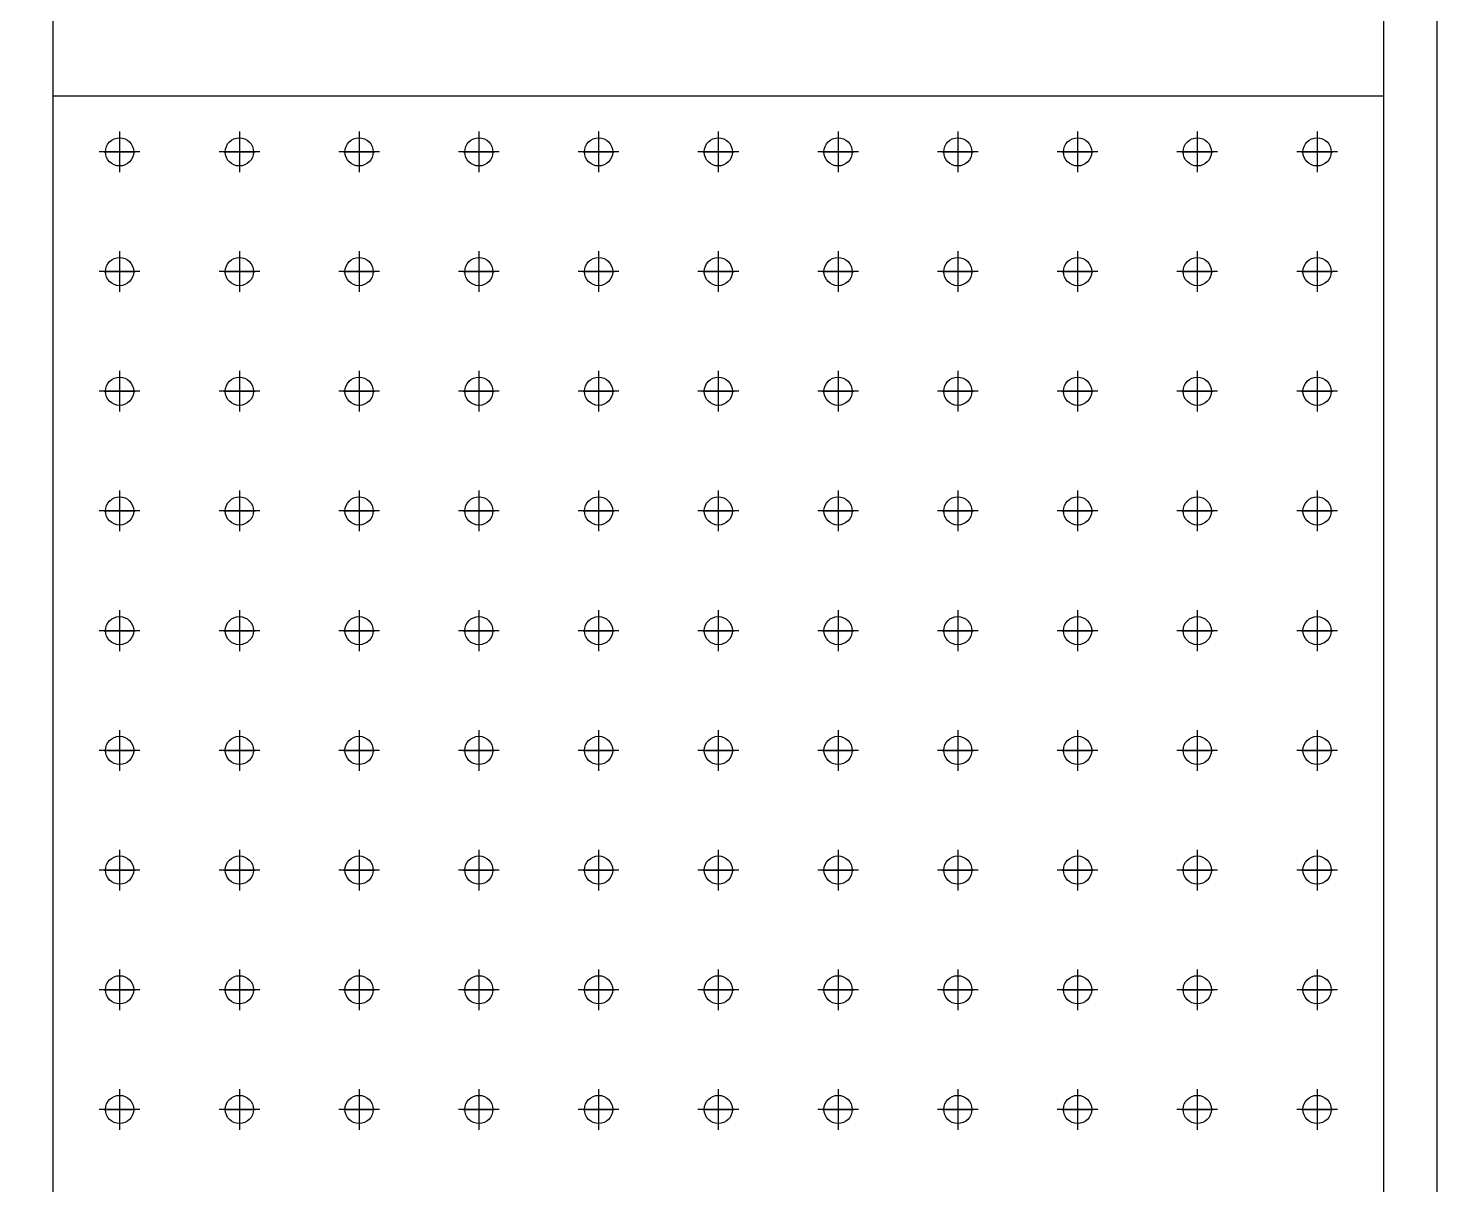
# Model space of a CAD drawing. Header units: millimetres. Extents: x 0 to 25222, y 0 to 17836.
# Drawn here: x 9319 to 10378, y 12459 to 13329 of the extents above; entities that cross this region are included whole.
import ezdxf

# ---------------------------------------------------------------- set-up
doc = ezdxf.new("R2010")
doc.units = ezdxf.units.MM
doc.linetypes.add('CENTER', pattern=[2, 1.25, -0.25, 0.25, -0.25])
doc.layers.add('CENTER', color=1, linetype='CENTER')

msp = doc.modelspace()

# ---------------------------------------------------------------- linework, layer by layer
at = {"color": 3}
for p, q in [((9338.1, 11568), (9338.1, 15688)), ((10338.1, 13278), (9338.1, 13278))]:
    msp.add_line(p, q, dxfattribs=at)
for points in [[(3078.1, 11528), (3078.1, 15728), (10378.1, 15728), (10378.1, 11528)], [(3118.1, 11568), (3118.1, 15688), (10338.1, 15688), (10338.1, 11568)]]:
    msp.add_lwpolyline(points, close=True, dxfattribs=at)
for centre in [(9388.1, 13236.1), (9478.1, 13236.1), (9568.1, 13236.1), (9658.1, 13236.1), (9748.1, 13236.1), (9838.1, 13236.1), (9928.1, 13236.1), (10018.1, 13236.1), (10108.1, 13236.1), (10198.1, 13236.1), (10288.1, 13236.1), (9388.1, 13146.1), (9478.1, 13146.1), (9568.1, 13146.1), (9658.1, 13146.1), (9748.1, 13146.1), (9838.1, 13146.1), (9928.1, 13146.1), (10018.1, 13146.1), (10108.1, 13146.1), (10198.1, 13146.1), (10288.1, 13146.1), (9388.1, 13056.1), (9478.1, 13056.1), (9568.1, 13056.1), (9658.1, 13056.1), (9748.1, 13056.1), (9838.1, 13056.1), (9928.1, 13056.1), (10018.1, 13056.1), (10108.1, 13056.1), (10198.1, 13056.1), (10288.1, 13056.1), (9388.1, 12966.1), (9478.1, 12966.1), (9568.1, 12966.1), (9658.1, 12966.1), (9748.1, 12966.1), (9838.1, 12966.1), (9928.1, 12966.1), (10018.1, 12966.1), (10108.1, 12966.1), (10198.1, 12966.1), (10288.1, 12966.1), (9388.1, 12876.1), (9478.1, 12876.1), (9568.1, 12876.1), (9658.1, 12876.1), (9748.1, 12876.1), (9838.1, 12876.1), (9928.1, 12876.1), (10018.1, 12876.1), (10108.1, 12876.1), (10198.1, 12876.1), (10288.1, 12876.1), (9388.1, 12786.1), (9478.1, 12786.1), (9568.1, 12786.1), (9658.1, 12786.1), (9748.1, 12786.1), (9838.1, 12786.1), (9928.1, 12786.1), (10018.1, 12786.1), (10108.1, 12786.1), (10198.1, 12786.1), (10288.1, 12786.1), (9388.1, 12696.1), (9478.1, 12696.1), (9568.1, 12696.1), (9658.1, 12696.1), (9748.1, 12696.1), (9838.1, 12696.1), (9928.1, 12696.1), (10018.1, 12696.1), (10108.1, 12696.1), (10198.1, 12696.1), (10288.1, 12696.1), (9388.1, 12606.1), (9478.1, 12606.1), (9568.1, 12606.1), (9658.1, 12606.1), (9748.1, 12606.1), (9838.1, 12606.1), (9928.1, 12606.1), (10018.1, 12606.1), (10108.1, 12606.1), (10198.1, 12606.1), (10288.1, 12606.1), (9388.1, 12516.1), (9478.1, 12516.1), (9568.1, 12516.1), (9658.1, 12516.1), (9748.1, 12516.1), (9838.1, 12516.1), (9928.1, 12516.1), (10018.1, 12516.1), (10108.1, 12516.1), (10198.1, 12516.1), (10288.1, 12516.1)]:
    msp.add_circle(centre, 10.6)
at = {"layer": 'CENTER', "linetype": 'CENTER', "ltscale": 50}
for p, q in [((9388.1, 13251.4), (9388.1, 13220.8)), ((9388.1, 13247.9), (9388.1, 13224.3)), ((9478.1, 13251.4), (9478.1, 13220.8)), ((9478.1, 13247.9), (9478.1, 13224.3)), ((9568.1, 13251.4), (9568.1, 13220.8)), ((9568.1, 13247.9), (9568.1, 13224.3)), ((9658.1, 13251.4), (9658.1, 13220.8)), ((9658.1, 13247.9), (9658.1, 13224.3)), ((9748.1, 13251.4), (9748.1, 13220.8)), ((9748.1, 13247.9), (9748.1, 13224.3)), ((9838.1, 13251.4), (9838.1, 13220.8)), ((9838.1, 13247.9), (9838.1, 13224.3)), ((9928.1, 13251.4), (9928.1, 13220.8)), ((9928.1, 13247.9), (9928.1, 13224.3)), ((10018.1, 13251.4), (10018.1, 13220.8)), ((10018.1, 13247.9), (10018.1, 13224.3)), ((10108.1, 13251.4), (10108.1, 13220.8)), ((10108.1, 13247.9), (10108.1, 13224.3)), ((10198.1, 13251.4), (10198.1, 13220.8)), ((10198.1, 13247.9), (10198.1, 13224.3)), ((10288.1, 13251.4), (10288.1, 13220.8)), ((10288.1, 13247.9), (10288.1, 13224.3)), ((9403.4, 13236.1), (9372.8, 13236.1)), ((9376.4, 13236.1), (9399.9, 13236.1)), ((9399.9, 13236.1), (9376.4, 13236.1)), ((9376.4, 13236.1), (9399.9, 13236.1)), ((9493.4, 13236.1), (9462.8, 13236.1)), ((9466.4, 13236.1), (9489.9, 13236.1)), ((9489.9, 13236.1), (9466.4, 13236.1)), ((9466.4, 13236.1), (9489.9, 13236.1)), ((9583.4, 13236.1), (9552.8, 13236.1)), ((9556.4, 13236.1), (9579.9, 13236.1)), ((9579.9, 13236.1), (9556.4, 13236.1)), ((9556.4, 13236.1), (9579.9, 13236.1)), ((9673.4, 13236.1), (9642.8, 13236.1)), ((9646.4, 13236.1), (9669.9, 13236.1)), ((9669.9, 13236.1), (9646.4, 13236.1)), ((9646.4, 13236.1), (9669.9, 13236.1)), ((9763.4, 13236.1), (9732.8, 13236.1)), ((9736.4, 13236.1), (9759.9, 13236.1)), ((9759.9, 13236.1), (9736.4, 13236.1)), ((9736.4, 13236.1), (9759.9, 13236.1)), ((9853.4, 13236.1), (9822.8, 13236.1)), ((9826.4, 13236.1), (9849.9, 13236.1)), ((9849.9, 13236.1), (9826.4, 13236.1)), ((9826.4, 13236.1), (9849.9, 13236.1)), ((9943.4, 13236.1), (9912.8, 13236.1)), ((9916.4, 13236.1), (9939.9, 13236.1)), ((9939.9, 13236.1), (9916.4, 13236.1)), ((9916.4, 13236.1), (9939.9, 13236.1)), ((10033.4, 13236.1), (10002.8, 13236.1)), ((10006.4, 13236.1), (10029.9, 13236.1)), ((10029.9, 13236.1), (10006.4, 13236.1)), ((10006.4, 13236.1), (10029.9, 13236.1)), ((10123.4, 13236.1), (10092.8, 13236.1)), ((10096.4, 13236.1), (10119.9, 13236.1)), ((10119.9, 13236.1), (10096.4, 13236.1)), ((10096.4, 13236.1), (10119.9, 13236.1)), ((10213.4, 13236.1), (10182.8, 13236.1)), ((10186.4, 13236.1), (10209.9, 13236.1)), ((10209.9, 13236.1), (10186.4, 13236.1)), ((10186.4, 13236.1), (10209.9, 13236.1)), ((10303.4, 13236.1), (10272.8, 13236.1)), ((10276.4, 13236.1), (10299.9, 13236.1)), ((10299.9, 13236.1), (10276.4, 13236.1)), ((10276.4, 13236.1), (10299.9, 13236.1)), ((9388.1, 13161.4), (9388.1, 13130.8)), ((9478.1, 13161.4), (9478.1, 13130.8)), ((9568.1, 13161.4), (9568.1, 13130.8)), ((9658.1, 13161.4), (9658.1, 13130.8)), ((9748.1, 13161.4), (9748.1, 13130.8)), ((9838.1, 13161.4), (9838.1, 13130.8)), ((9928.1, 13161.4), (9928.1, 13130.8)), ((10018.1, 13161.4), (10018.1, 13130.8)), ((10108.1, 13161.4), (10108.1, 13130.8)), ((10198.1, 13161.4), (10198.1, 13130.8)), ((10288.1, 13161.4), (10288.1, 13130.8)), ((9388.1, 13157.9), (9388.1, 13134.3)), ((9478.1, 13157.9), (9478.1, 13134.3)), ((9568.1, 13157.9), (9568.1, 13134.3)), ((9658.1, 13157.9), (9658.1, 13134.3)), ((9748.1, 13157.9), (9748.1, 13134.3)), ((9838.1, 13157.9), (9838.1, 13134.3)), ((9928.1, 13157.9), (9928.1, 13134.3)), ((10018.1, 13157.9), (10018.1, 13134.3)), ((10108.1, 13157.9), (10108.1, 13134.3)), ((10198.1, 13157.9), (10198.1, 13134.3)), ((10288.1, 13157.9), (10288.1, 13134.3)), ((9403.4, 13146.1), (9372.8, 13146.1)), ((9376.4, 13146.1), (9399.9, 13146.1)), ((9399.9, 13146.1), (9376.4, 13146.1)), ((9376.4, 13146.1), (9399.9, 13146.1)), ((9493.4, 13146.1), (9462.8, 13146.1)), ((9466.4, 13146.1), (9489.9, 13146.1)), ((9489.9, 13146.1), (9466.4, 13146.1)), ((9466.4, 13146.1), (9489.9, 13146.1)), ((9583.4, 13146.1), (9552.8, 13146.1)), ((9556.4, 13146.1), (9579.9, 13146.1)), ((9579.9, 13146.1), (9556.4, 13146.1)), ((9556.4, 13146.1), (9579.9, 13146.1)), ((9673.4, 13146.1), (9642.8, 13146.1)), ((9646.4, 13146.1), (9669.9, 13146.1)), ((9669.9, 13146.1), (9646.4, 13146.1)), ((9646.4, 13146.1), (9669.9, 13146.1)), ((9763.4, 13146.1), (9732.8, 13146.1)), ((9736.4, 13146.1), (9759.9, 13146.1)), ((9759.9, 13146.1), (9736.4, 13146.1)), ((9736.4, 13146.1), (9759.9, 13146.1)), ((9853.4, 13146.1), (9822.8, 13146.1)), ((9826.4, 13146.1), (9849.9, 13146.1)), ((9849.9, 13146.1), (9826.4, 13146.1)), ((9826.4, 13146.1), (9849.9, 13146.1)), ((9943.4, 13146.1), (9912.8, 13146.1)), ((9916.4, 13146.1), (9939.9, 13146.1)), ((9939.9, 13146.1), (9916.4, 13146.1)), ((9916.4, 13146.1), (9939.9, 13146.1)), ((10033.4, 13146.1), (10002.8, 13146.1)), ((10006.4, 13146.1), (10029.9, 13146.1)), ((10029.9, 13146.1), (10006.4, 13146.1)), ((10006.4, 13146.1), (10029.9, 13146.1)), ((10123.4, 13146.1), (10092.8, 13146.1)), ((10096.4, 13146.1), (10119.9, 13146.1)), ((10119.9, 13146.1), (10096.4, 13146.1)), ((10096.4, 13146.1), (10119.9, 13146.1)), ((10213.4, 13146.1), (10182.8, 13146.1)), ((10186.4, 13146.1), (10209.9, 13146.1)), ((10209.9, 13146.1), (10186.4, 13146.1)), ((10186.4, 13146.1), (10209.9, 13146.1)), ((10303.4, 13146.1), (10272.8, 13146.1)), ((10276.4, 13146.1), (10299.9, 13146.1)), ((10299.9, 13146.1), (10276.4, 13146.1)), ((10276.4, 13146.1), (10299.9, 13146.1)), ((9388.1, 13071.4), (9388.1, 13040.8)), ((9388.1, 13067.9), (9388.1, 13044.3)), ((9478.1, 13071.4), (9478.1, 13040.8)), ((9478.1, 13067.9), (9478.1, 13044.3)), ((9568.1, 13071.4), (9568.1, 13040.8)), ((9568.1, 13067.9), (9568.1, 13044.3)), ((9658.1, 13071.4), (9658.1, 13040.8)), ((9658.1, 13067.9), (9658.1, 13044.3)), ((9748.1, 13071.4), (9748.1, 13040.8)), ((9748.1, 13067.9), (9748.1, 13044.3)), ((9838.1, 13071.4), (9838.1, 13040.8)), ((9838.1, 13067.9), (9838.1, 13044.3)), ((9928.1, 13071.4), (9928.1, 13040.8)), ((9928.1, 13067.9), (9928.1, 13044.3)), ((10018.1, 13071.4), (10018.1, 13040.8)), ((10018.1, 13067.9), (10018.1, 13044.3)), ((10108.1, 13071.4), (10108.1, 13040.8)), ((10108.1, 13067.9), (10108.1, 13044.3)), ((10198.1, 13071.4), (10198.1, 13040.8)), ((10198.1, 13067.9), (10198.1, 13044.3)), ((10288.1, 13071.4), (10288.1, 13040.8)), ((10288.1, 13067.9), (10288.1, 13044.3)), ((9403.4, 13056.1), (9372.8, 13056.1)), ((9376.4, 13056.1), (9399.9, 13056.1)), ((9399.9, 13056.1), (9376.4, 13056.1)), ((9376.4, 13056.1), (9399.9, 13056.1)), ((9493.4, 13056.1), (9462.8, 13056.1)), ((9466.4, 13056.1), (9489.9, 13056.1)), ((9489.9, 13056.1), (9466.4, 13056.1)), ((9466.4, 13056.1), (9489.9, 13056.1)), ((9583.4, 13056.1), (9552.8, 13056.1)), ((9556.4, 13056.1), (9579.9, 13056.1)), ((9579.9, 13056.1), (9556.4, 13056.1)), ((9556.4, 13056.1), (9579.9, 13056.1)), ((9673.4, 13056.1), (9642.8, 13056.1)), ((9646.4, 13056.1), (9669.9, 13056.1)), ((9669.9, 13056.1), (9646.4, 13056.1)), ((9646.4, 13056.1), (9669.9, 13056.1)), ((9763.4, 13056.1), (9732.8, 13056.1)), ((9736.4, 13056.1), (9759.9, 13056.1)), ((9759.9, 13056.1), (9736.4, 13056.1)), ((9736.4, 13056.1), (9759.9, 13056.1)), ((9853.4, 13056.1), (9822.8, 13056.1)), ((9826.4, 13056.1), (9849.9, 13056.1)), ((9849.9, 13056.1), (9826.4, 13056.1)), ((9826.4, 13056.1), (9849.9, 13056.1)), ((9943.4, 13056.1), (9912.8, 13056.1)), ((9916.4, 13056.1), (9939.9, 13056.1)), ((9939.9, 13056.1), (9916.4, 13056.1)), ((9916.4, 13056.1), (9939.9, 13056.1)), ((10033.4, 13056.1), (10002.8, 13056.1)), ((10006.4, 13056.1), (10029.9, 13056.1)), ((10029.9, 13056.1), (10006.4, 13056.1)), ((10006.4, 13056.1), (10029.9, 13056.1)), ((10123.4, 13056.1), (10092.8, 13056.1)), ((10096.4, 13056.1), (10119.9, 13056.1)), ((10119.9, 13056.1), (10096.4, 13056.1)), ((10096.4, 13056.1), (10119.9, 13056.1)), ((10213.4, 13056.1), (10182.8, 13056.1)), ((10186.4, 13056.1), (10209.9, 13056.1)), ((10209.9, 13056.1), (10186.4, 13056.1)), ((10186.4, 13056.1), (10209.9, 13056.1)), ((10303.4, 13056.1), (10272.8, 13056.1)), ((10276.4, 13056.1), (10299.9, 13056.1)), ((10299.9, 13056.1), (10276.4, 13056.1)), ((10276.4, 13056.1), (10299.9, 13056.1)), ((9388.1, 12981.4), (9388.1, 12950.8)), ((9478.1, 12981.4), (9478.1, 12950.8)), ((9568.1, 12981.4), (9568.1, 12950.8)), ((9658.1, 12981.4), (9658.1, 12950.8)), ((9748.1, 12981.4), (9748.1, 12950.8)), ((9838.1, 12981.4), (9838.1, 12950.8)), ((9928.1, 12981.4), (9928.1, 12950.8)), ((10018.1, 12981.4), (10018.1, 12950.8)), ((10108.1, 12981.4), (10108.1, 12950.8)), ((10198.1, 12981.4), (10198.1, 12950.8)), ((10288.1, 12981.4), (10288.1, 12950.8)), ((9388.1, 12977.9), (9388.1, 12954.3)), ((9478.1, 12977.9), (9478.1, 12954.3)), ((9568.1, 12977.9), (9568.1, 12954.3)), ((9658.1, 12977.9), (9658.1, 12954.3)), ((9748.1, 12977.9), (9748.1, 12954.3)), ((9838.1, 12977.9), (9838.1, 12954.3)), ((9928.1, 12977.9), (9928.1, 12954.3)), ((10018.1, 12977.9), (10018.1, 12954.3)), ((10108.1, 12977.9), (10108.1, 12954.3)), ((10198.1, 12977.9), (10198.1, 12954.3)), ((10288.1, 12977.9), (10288.1, 12954.3)), ((9403.4, 12966.1), (9372.8, 12966.1)), ((9376.4, 12966.1), (9399.9, 12966.1)), ((9399.9, 12966.1), (9376.4, 12966.1)), ((9376.4, 12966.1), (9399.9, 12966.1)), ((9493.4, 12966.1), (9462.8, 12966.1)), ((9466.4, 12966.1), (9489.9, 12966.1)), ((9489.9, 12966.1), (9466.4, 12966.1)), ((9466.4, 12966.1), (9489.9, 12966.1)), ((9583.4, 12966.1), (9552.8, 12966.1)), ((9556.4, 12966.1), (9579.9, 12966.1)), ((9579.9, 12966.1), (9556.4, 12966.1)), ((9556.4, 12966.1), (9579.9, 12966.1)), ((9673.4, 12966.1), (9642.8, 12966.1)), ((9646.4, 12966.1), (9669.9, 12966.1)), ((9669.9, 12966.1), (9646.4, 12966.1)), ((9646.4, 12966.1), (9669.9, 12966.1)), ((9763.4, 12966.1), (9732.8, 12966.1)), ((9736.4, 12966.1), (9759.9, 12966.1)), ((9759.9, 12966.1), (9736.4, 12966.1)), ((9736.4, 12966.1), (9759.9, 12966.1)), ((9853.4, 12966.1), (9822.8, 12966.1)), ((9826.4, 12966.1), (9849.9, 12966.1)), ((9849.9, 12966.1), (9826.4, 12966.1)), ((9826.4, 12966.1), (9849.9, 12966.1)), ((9943.4, 12966.1), (9912.8, 12966.1)), ((9916.4, 12966.1), (9939.9, 12966.1)), ((9939.9, 12966.1), (9916.4, 12966.1)), ((9916.4, 12966.1), (9939.9, 12966.1)), ((10033.4, 12966.1), (10002.8, 12966.1)), ((10006.4, 12966.1), (10029.9, 12966.1)), ((10029.9, 12966.1), (10006.4, 12966.1)), ((10006.4, 12966.1), (10029.9, 12966.1)), ((10123.4, 12966.1), (10092.8, 12966.1)), ((10096.4, 12966.1), (10119.9, 12966.1)), ((10119.9, 12966.1), (10096.4, 12966.1)), ((10096.4, 12966.1), (10119.9, 12966.1)), ((10213.4, 12966.1), (10182.8, 12966.1)), ((10186.4, 12966.1), (10209.9, 12966.1)), ((10209.9, 12966.1), (10186.4, 12966.1)), ((10186.4, 12966.1), (10209.9, 12966.1)), ((10303.4, 12966.1), (10272.8, 12966.1)), ((10276.4, 12966.1), (10299.9, 12966.1)), ((10299.9, 12966.1), (10276.4, 12966.1)), ((10276.4, 12966.1), (10299.9, 12966.1)), ((9388.1, 12891.4), (9388.1, 12860.8)), ((9388.1, 12887.9), (9388.1, 12864.3)), ((9478.1, 12891.4), (9478.1, 12860.8)), ((9478.1, 12887.9), (9478.1, 12864.3)), ((9568.1, 12891.4), (9568.1, 12860.8)), ((9568.1, 12887.9), (9568.1, 12864.3)), ((9658.1, 12891.4), (9658.1, 12860.8)), ((9658.1, 12887.9), (9658.1, 12864.3)), ((9748.1, 12891.4), (9748.1, 12860.8)), ((9748.1, 12887.9), (9748.1, 12864.3)), ((9838.1, 12891.4), (9838.1, 12860.8)), ((9838.1, 12887.9), (9838.1, 12864.3)), ((9928.1, 12891.4), (9928.1, 12860.8)), ((9928.1, 12887.9), (9928.1, 12864.3)), ((10018.1, 12891.4), (10018.1, 12860.8)), ((10018.1, 12887.9), (10018.1, 12864.3)), ((10108.1, 12891.4), (10108.1, 12860.8)), ((10108.1, 12887.9), (10108.1, 12864.3)), ((10198.1, 12891.4), (10198.1, 12860.8)), ((10198.1, 12887.9), (10198.1, 12864.3)), ((10288.1, 12891.4), (10288.1, 12860.8)), ((10288.1, 12887.9), (10288.1, 12864.3)), ((9403.4, 12876.1), (9372.8, 12876.1)), ((9376.4, 12876.1), (9399.9, 12876.1)), ((9399.9, 12876.1), (9376.4, 12876.1)), ((9376.4, 12876.1), (9399.9, 12876.1)), ((9493.4, 12876.1), (9462.8, 12876.1)), ((9466.4, 12876.1), (9489.9, 12876.1)), ((9489.9, 12876.1), (9466.4, 12876.1)), ((9466.4, 12876.1), (9489.9, 12876.1)), ((9583.4, 12876.1), (9552.8, 12876.1)), ((9556.4, 12876.1), (9579.9, 12876.1)), ((9579.9, 12876.1), (9556.4, 12876.1)), ((9556.4, 12876.1), (9579.9, 12876.1)), ((9673.4, 12876.1), (9642.8, 12876.1)), ((9646.4, 12876.1), (9669.9, 12876.1)), ((9669.9, 12876.1), (9646.4, 12876.1)), ((9646.4, 12876.1), (9669.9, 12876.1)), ((9763.4, 12876.1), (9732.8, 12876.1)), ((9736.4, 12876.1), (9759.9, 12876.1)), ((9759.9, 12876.1), (9736.4, 12876.1)), ((9736.4, 12876.1), (9759.9, 12876.1)), ((9853.4, 12876.1), (9822.8, 12876.1)), ((9826.4, 12876.1), (9849.9, 12876.1)), ((9849.9, 12876.1), (9826.4, 12876.1)), ((9826.4, 12876.1), (9849.9, 12876.1)), ((9943.4, 12876.1), (9912.8, 12876.1)), ((9916.4, 12876.1), (9939.9, 12876.1)), ((9939.9, 12876.1), (9916.4, 12876.1)), ((9916.4, 12876.1), (9939.9, 12876.1)), ((10033.4, 12876.1), (10002.8, 12876.1)), ((10006.4, 12876.1), (10029.9, 12876.1)), ((10029.9, 12876.1), (10006.4, 12876.1)), ((10006.4, 12876.1), (10029.9, 12876.1)), ((10123.4, 12876.1), (10092.8, 12876.1)), ((10096.4, 12876.1), (10119.9, 12876.1)), ((10119.9, 12876.1), (10096.4, 12876.1)), ((10096.4, 12876.1), (10119.9, 12876.1)), ((10213.4, 12876.1), (10182.8, 12876.1)), ((10186.4, 12876.1), (10209.9, 12876.1)), ((10209.9, 12876.1), (10186.4, 12876.1)), ((10186.4, 12876.1), (10209.9, 12876.1)), ((10303.4, 12876.1), (10272.8, 12876.1)), ((10276.4, 12876.1), (10299.9, 12876.1)), ((10299.9, 12876.1), (10276.4, 12876.1)), ((10276.4, 12876.1), (10299.9, 12876.1)), ((9388.1, 12801.4), (9388.1, 12770.8)), ((9478.1, 12801.4), (9478.1, 12770.8)), ((9568.1, 12801.4), (9568.1, 12770.8)), ((9658.1, 12801.4), (9658.1, 12770.8)), ((9748.1, 12801.4), (9748.1, 12770.8)), ((9838.1, 12801.4), (9838.1, 12770.8)), ((9928.1, 12801.4), (9928.1, 12770.8)), ((10018.1, 12801.4), (10018.1, 12770.8)), ((10108.1, 12801.4), (10108.1, 12770.8)), ((10198.1, 12801.4), (10198.1, 12770.8)), ((10288.1, 12801.4), (10288.1, 12770.8)), ((9388.1, 12797.9), (9388.1, 12774.3)), ((9478.1, 12797.9), (9478.1, 12774.3)), ((9568.1, 12797.9), (9568.1, 12774.3)), ((9658.1, 12797.9), (9658.1, 12774.3)), ((9748.1, 12797.9), (9748.1, 12774.3)), ((9838.1, 12797.9), (9838.1, 12774.3)), ((9928.1, 12797.9), (9928.1, 12774.3)), ((10018.1, 12797.9), (10018.1, 12774.3)), ((10108.1, 12797.9), (10108.1, 12774.3)), ((10198.1, 12797.9), (10198.1, 12774.3)), ((10288.1, 12797.9), (10288.1, 12774.3)), ((9403.4, 12786.1), (9372.8, 12786.1)), ((9376.4, 12786.1), (9399.9, 12786.1)), ((9399.9, 12786.1), (9376.4, 12786.1)), ((9376.4, 12786.1), (9399.9, 12786.1)), ((9493.4, 12786.1), (9462.8, 12786.1)), ((9466.4, 12786.1), (9489.9, 12786.1)), ((9489.9, 12786.1), (9466.4, 12786.1)), ((9466.4, 12786.1), (9489.9, 12786.1)), ((9583.4, 12786.1), (9552.8, 12786.1)), ((9556.4, 12786.1), (9579.9, 12786.1)), ((9579.9, 12786.1), (9556.4, 12786.1)), ((9556.4, 12786.1), (9579.9, 12786.1)), ((9673.4, 12786.1), (9642.8, 12786.1)), ((9646.4, 12786.1), (9669.9, 12786.1)), ((9669.9, 12786.1), (9646.4, 12786.1)), ((9646.4, 12786.1), (9669.9, 12786.1)), ((9763.4, 12786.1), (9732.8, 12786.1)), ((9736.4, 12786.1), (9759.9, 12786.1)), ((9759.9, 12786.1), (9736.4, 12786.1)), ((9736.4, 12786.1), (9759.9, 12786.1)), ((9853.4, 12786.1), (9822.8, 12786.1)), ((9826.4, 12786.1), (9849.9, 12786.1)), ((9849.9, 12786.1), (9826.4, 12786.1)), ((9826.4, 12786.1), (9849.9, 12786.1)), ((9943.4, 12786.1), (9912.8, 12786.1)), ((9916.4, 12786.1), (9939.9, 12786.1)), ((9939.9, 12786.1), (9916.4, 12786.1)), ((9916.4, 12786.1), (9939.9, 12786.1)), ((10033.4, 12786.1), (10002.8, 12786.1)), ((10006.4, 12786.1), (10029.9, 12786.1)), ((10029.9, 12786.1), (10006.4, 12786.1)), ((10006.4, 12786.1), (10029.9, 12786.1)), ((10123.4, 12786.1), (10092.8, 12786.1)), ((10096.4, 12786.1), (10119.9, 12786.1)), ((10119.9, 12786.1), (10096.4, 12786.1)), ((10096.4, 12786.1), (10119.9, 12786.1)), ((10213.4, 12786.1), (10182.8, 12786.1)), ((10186.4, 12786.1), (10209.9, 12786.1)), ((10209.9, 12786.1), (10186.4, 12786.1)), ((10186.4, 12786.1), (10209.9, 12786.1)), ((10303.4, 12786.1), (10272.8, 12786.1)), ((10276.4, 12786.1), (10299.9, 12786.1)), ((10299.9, 12786.1), (10276.4, 12786.1)), ((10276.4, 12786.1), (10299.9, 12786.1)), ((9388.1, 12711.4), (9388.1, 12680.8)), ((9388.1, 12707.9), (9388.1, 12684.3)), ((9478.1, 12711.4), (9478.1, 12680.8)), ((9478.1, 12707.9), (9478.1, 12684.3)), ((9568.1, 12711.4), (9568.1, 12680.8)), ((9568.1, 12707.9), (9568.1, 12684.3)), ((9658.1, 12711.4), (9658.1, 12680.8)), ((9658.1, 12707.9), (9658.1, 12684.3)), ((9748.1, 12711.4), (9748.1, 12680.8)), ((9748.1, 12707.9), (9748.1, 12684.3)), ((9838.1, 12711.4), (9838.1, 12680.8)), ((9838.1, 12707.9), (9838.1, 12684.3)), ((9928.1, 12711.4), (9928.1, 12680.8)), ((9928.1, 12707.9), (9928.1, 12684.3)), ((10018.1, 12711.4), (10018.1, 12680.8)), ((10018.1, 12707.9), (10018.1, 12684.3)), ((10108.1, 12711.4), (10108.1, 12680.8)), ((10108.1, 12707.9), (10108.1, 12684.3)), ((10198.1, 12711.4), (10198.1, 12680.8)), ((10198.1, 12707.9), (10198.1, 12684.3)), ((10288.1, 12711.4), (10288.1, 12680.8)), ((10288.1, 12707.9), (10288.1, 12684.3)), ((9403.4, 12696.1), (9372.8, 12696.1)), ((9376.4, 12696.1), (9399.9, 12696.1)), ((9399.9, 12696.1), (9376.4, 12696.1)), ((9376.4, 12696.1), (9399.9, 12696.1)), ((9493.4, 12696.1), (9462.8, 12696.1)), ((9466.4, 12696.1), (9489.9, 12696.1)), ((9489.9, 12696.1), (9466.4, 12696.1)), ((9466.4, 12696.1), (9489.9, 12696.1)), ((9583.4, 12696.1), (9552.8, 12696.1)), ((9556.4, 12696.1), (9579.9, 12696.1)), ((9579.9, 12696.1), (9556.4, 12696.1)), ((9556.4, 12696.1), (9579.9, 12696.1)), ((9673.4, 12696.1), (9642.8, 12696.1)), ((9646.4, 12696.1), (9669.9, 12696.1)), ((9669.9, 12696.1), (9646.4, 12696.1)), ((9646.4, 12696.1), (9669.9, 12696.1)), ((9763.4, 12696.1), (9732.8, 12696.1)), ((9736.4, 12696.1), (9759.9, 12696.1)), ((9759.9, 12696.1), (9736.4, 12696.1)), ((9736.4, 12696.1), (9759.9, 12696.1)), ((9853.4, 12696.1), (9822.8, 12696.1)), ((9826.4, 12696.1), (9849.9, 12696.1)), ((9849.9, 12696.1), (9826.4, 12696.1)), ((9826.4, 12696.1), (9849.9, 12696.1)), ((9943.4, 12696.1), (9912.8, 12696.1)), ((9916.4, 12696.1), (9939.9, 12696.1)), ((9939.9, 12696.1), (9916.4, 12696.1)), ((9916.4, 12696.1), (9939.9, 12696.1)), ((10033.4, 12696.1), (10002.8, 12696.1)), ((10006.4, 12696.1), (10029.9, 12696.1)), ((10029.9, 12696.1), (10006.4, 12696.1)), ((10006.4, 12696.1), (10029.9, 12696.1)), ((10123.4, 12696.1), (10092.8, 12696.1)), ((10096.4, 12696.1), (10119.9, 12696.1)), ((10119.9, 12696.1), (10096.4, 12696.1)), ((10096.4, 12696.1), (10119.9, 12696.1)), ((10213.4, 12696.1), (10182.8, 12696.1)), ((10186.4, 12696.1), (10209.9, 12696.1)), ((10209.9, 12696.1), (10186.4, 12696.1)), ((10186.4, 12696.1), (10209.9, 12696.1)), ((10303.4, 12696.1), (10272.8, 12696.1)), ((10276.4, 12696.1), (10299.9, 12696.1)), ((10299.9, 12696.1), (10276.4, 12696.1)), ((10276.4, 12696.1), (10299.9, 12696.1)), ((9388.1, 12621.4), (9388.1, 12590.8)), ((9478.1, 12621.4), (9478.1, 12590.8)), ((9568.1, 12621.4), (9568.1, 12590.8)), ((9658.1, 12621.4), (9658.1, 12590.8)), ((9748.1, 12621.4), (9748.1, 12590.8)), ((9838.1, 12621.4), (9838.1, 12590.8)), ((9928.1, 12621.4), (9928.1, 12590.8)), ((10018.1, 12621.4), (10018.1, 12590.8)), ((10108.1, 12621.4), (10108.1, 12590.8)), ((10198.1, 12621.4), (10198.1, 12590.8)), ((10288.1, 12621.4), (10288.1, 12590.8)), ((9388.1, 12617.9), (9388.1, 12594.3)), ((9478.1, 12617.9), (9478.1, 12594.3)), ((9568.1, 12617.9), (9568.1, 12594.3)), ((9658.1, 12617.9), (9658.1, 12594.3)), ((9748.1, 12617.9), (9748.1, 12594.3)), ((9838.1, 12617.9), (9838.1, 12594.3)), ((9928.1, 12617.9), (9928.1, 12594.3)), ((10018.1, 12617.9), (10018.1, 12594.3)), ((10108.1, 12617.9), (10108.1, 12594.3)), ((10198.1, 12617.9), (10198.1, 12594.3)), ((10288.1, 12617.9), (10288.1, 12594.3)), ((9403.4, 12606.1), (9372.8, 12606.1)), ((9376.4, 12606.1), (9399.9, 12606.1)), ((9399.9, 12606.1), (9376.4, 12606.1)), ((9376.4, 12606.1), (9399.9, 12606.1)), ((9493.4, 12606.1), (9462.8, 12606.1)), ((9466.4, 12606.1), (9489.9, 12606.1)), ((9489.9, 12606.1), (9466.4, 12606.1)), ((9466.4, 12606.1), (9489.9, 12606.1)), ((9583.4, 12606.1), (9552.8, 12606.1)), ((9556.4, 12606.1), (9579.9, 12606.1)), ((9579.9, 12606.1), (9556.4, 12606.1)), ((9556.4, 12606.1), (9579.9, 12606.1)), ((9673.4, 12606.1), (9642.8, 12606.1)), ((9646.4, 12606.1), (9669.9, 12606.1)), ((9669.9, 12606.1), (9646.4, 12606.1)), ((9646.4, 12606.1), (9669.9, 12606.1)), ((9763.4, 12606.1), (9732.8, 12606.1)), ((9736.4, 12606.1), (9759.9, 12606.1)), ((9759.9, 12606.1), (9736.4, 12606.1)), ((9736.4, 12606.1), (9759.9, 12606.1)), ((9853.4, 12606.1), (9822.8, 12606.1)), ((9826.4, 12606.1), (9849.9, 12606.1)), ((9849.9, 12606.1), (9826.4, 12606.1)), ((9826.4, 12606.1), (9849.9, 12606.1)), ((9943.4, 12606.1), (9912.8, 12606.1)), ((9916.4, 12606.1), (9939.9, 12606.1)), ((9939.9, 12606.1), (9916.4, 12606.1)), ((9916.4, 12606.1), (9939.9, 12606.1)), ((10033.4, 12606.1), (10002.8, 12606.1)), ((10006.4, 12606.1), (10029.9, 12606.1)), ((10029.9, 12606.1), (10006.4, 12606.1)), ((10006.4, 12606.1), (10029.9, 12606.1)), ((10123.4, 12606.1), (10092.8, 12606.1)), ((10096.4, 12606.1), (10119.9, 12606.1)), ((10119.9, 12606.1), (10096.4, 12606.1)), ((10096.4, 12606.1), (10119.9, 12606.1)), ((10213.4, 12606.1), (10182.8, 12606.1)), ((10186.4, 12606.1), (10209.9, 12606.1)), ((10209.9, 12606.1), (10186.4, 12606.1)), ((10186.4, 12606.1), (10209.9, 12606.1)), ((10303.4, 12606.1), (10272.8, 12606.1)), ((10276.4, 12606.1), (10299.9, 12606.1)), ((10299.9, 12606.1), (10276.4, 12606.1)), ((10276.4, 12606.1), (10299.9, 12606.1)), ((9388.1, 12531.4), (9388.1, 12500.8)), ((9388.1, 12527.9), (9388.1, 12504.3)), ((9478.1, 12531.4), (9478.1, 12500.8)), ((9478.1, 12527.9), (9478.1, 12504.3)), ((9568.1, 12531.4), (9568.1, 12500.8)), ((9568.1, 12527.9), (9568.1, 12504.3)), ((9658.1, 12531.4), (9658.1, 12500.8)), ((9658.1, 12527.9), (9658.1, 12504.3)), ((9748.1, 12531.4), (9748.1, 12500.8)), ((9748.1, 12527.9), (9748.1, 12504.3)), ((9838.1, 12531.4), (9838.1, 12500.8)), ((9838.1, 12527.9), (9838.1, 12504.3)), ((9928.1, 12531.4), (9928.1, 12500.8)), ((9928.1, 12527.9), (9928.1, 12504.3)), ((10018.1, 12531.4), (10018.1, 12500.8)), ((10018.1, 12527.9), (10018.1, 12504.3)), ((10108.1, 12531.4), (10108.1, 12500.8)), ((10108.1, 12527.9), (10108.1, 12504.3)), ((10198.1, 12531.4), (10198.1, 12500.8)), ((10198.1, 12527.9), (10198.1, 12504.3)), ((10288.1, 12531.4), (10288.1, 12500.8)), ((10288.1, 12527.9), (10288.1, 12504.3)), ((9403.4, 12516.1), (9372.8, 12516.1)), ((9376.4, 12516.1), (9399.9, 12516.1)), ((9399.9, 12516.1), (9376.4, 12516.1)), ((9376.4, 12516.1), (9399.9, 12516.1)), ((9493.4, 12516.1), (9462.8, 12516.1)), ((9466.4, 12516.1), (9489.9, 12516.1)), ((9489.9, 12516.1), (9466.4, 12516.1)), ((9466.4, 12516.1), (9489.9, 12516.1)), ((9583.4, 12516.1), (9552.8, 12516.1)), ((9556.4, 12516.1), (9579.9, 12516.1)), ((9579.9, 12516.1), (9556.4, 12516.1)), ((9556.4, 12516.1), (9579.9, 12516.1)), ((9673.4, 12516.1), (9642.8, 12516.1)), ((9646.4, 12516.1), (9669.9, 12516.1)), ((9669.9, 12516.1), (9646.4, 12516.1)), ((9646.4, 12516.1), (9669.9, 12516.1)), ((9763.4, 12516.1), (9732.8, 12516.1)), ((9736.4, 12516.1), (9759.9, 12516.1)), ((9759.9, 12516.1), (9736.4, 12516.1)), ((9736.4, 12516.1), (9759.9, 12516.1)), ((9853.4, 12516.1), (9822.8, 12516.1)), ((9826.4, 12516.1), (9849.9, 12516.1)), ((9849.9, 12516.1), (9826.4, 12516.1)), ((9826.4, 12516.1), (9849.9, 12516.1)), ((9943.4, 12516.1), (9912.8, 12516.1)), ((9916.4, 12516.1), (9939.9, 12516.1)), ((9939.9, 12516.1), (9916.4, 12516.1)), ((9916.4, 12516.1), (9939.9, 12516.1)), ((10033.4, 12516.1), (10002.8, 12516.1)), ((10006.4, 12516.1), (10029.9, 12516.1)), ((10029.9, 12516.1), (10006.4, 12516.1)), ((10006.4, 12516.1), (10029.9, 12516.1)), ((10123.4, 12516.1), (10092.8, 12516.1)), ((10096.4, 12516.1), (10119.9, 12516.1)), ((10119.9, 12516.1), (10096.4, 12516.1)), ((10096.4, 12516.1), (10119.9, 12516.1)), ((10213.4, 12516.1), (10182.8, 12516.1)), ((10186.4, 12516.1), (10209.9, 12516.1)), ((10209.9, 12516.1), (10186.4, 12516.1)), ((10186.4, 12516.1), (10209.9, 12516.1)), ((10303.4, 12516.1), (10272.8, 12516.1)), ((10276.4, 12516.1), (10299.9, 12516.1)), ((10299.9, 12516.1), (10276.4, 12516.1)), ((10276.4, 12516.1), (10299.9, 12516.1))]:
    msp.add_line(p, q, dxfattribs=at)

doc.saveas('drawing.dxf')
